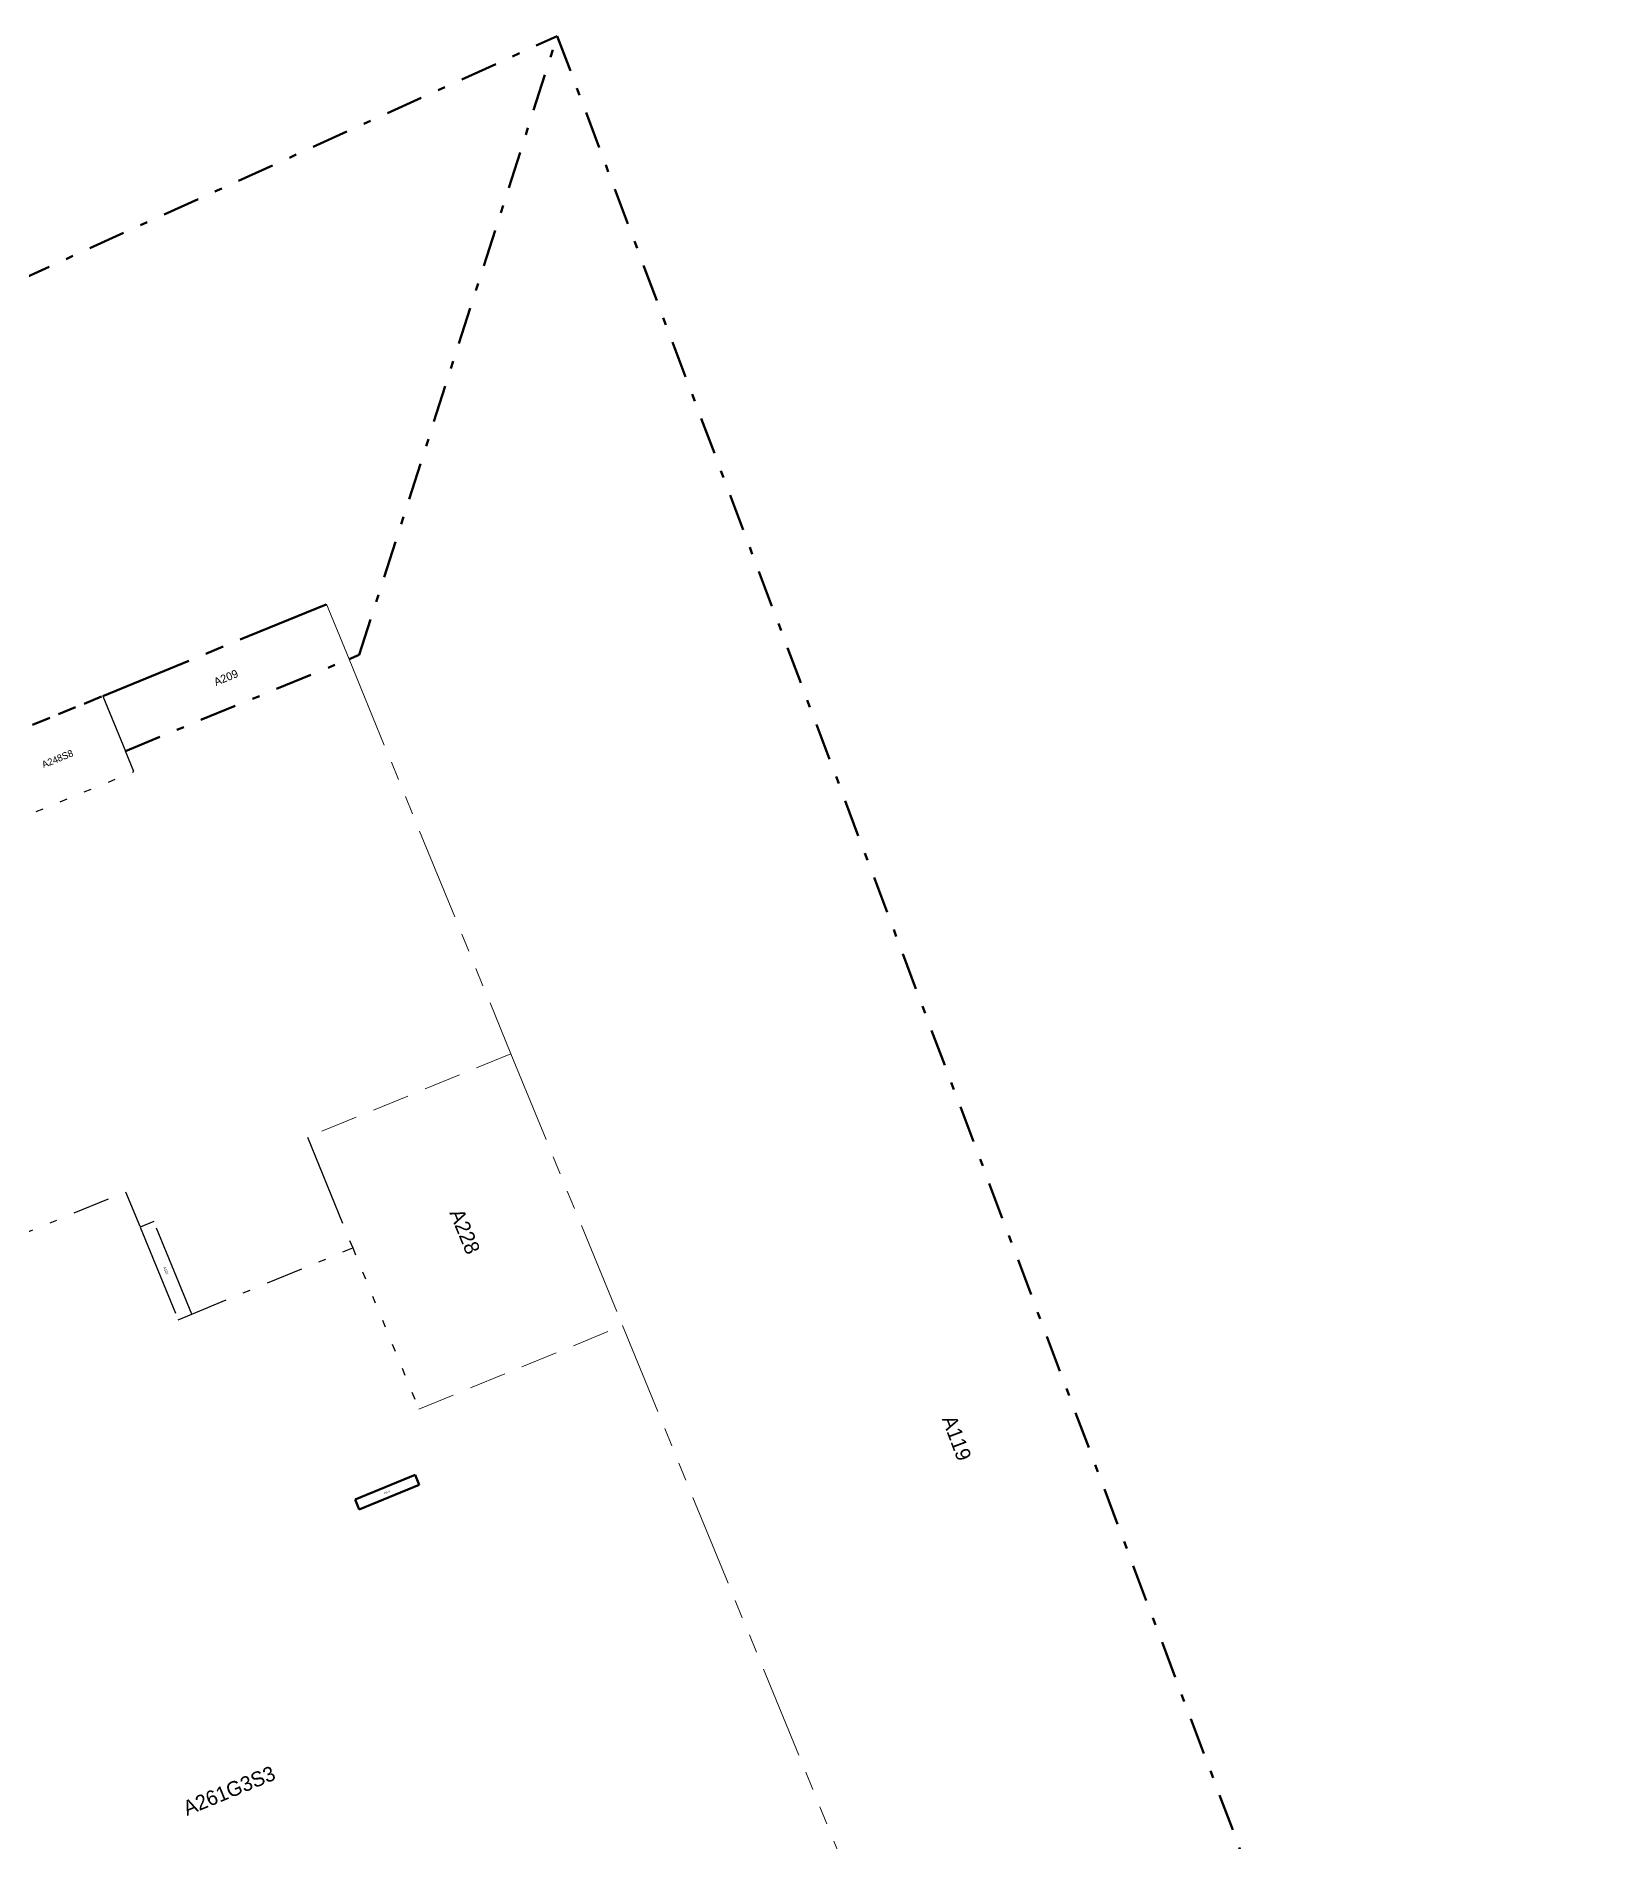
# Model space of a CAD drawing. Header units: millimetres. Extents: x 717.1 to 769.5, y 899.2 to 950.2.
# Drawn here: x 748.44 to 769.52, y 925.89 to 950.2 of the extents above; entities that cross this region are included whole.
import ezdxf
from ezdxf.enums import TextEntityAlignment as Align

# ---------------------------------------------------------------- set-up
doc = ezdxf.new("R2010")
doc.units = ezdxf.units.MM
for name, pattern in [('CENTER', [2, 1.25, -0.25, 0.25, -0.25]), ('DASHDOT', [1, 0.5, -0.25, 0, -0.25]), ('DASHED', [0.75, 0.5, -0.25]), ('DOT', [0.25, 0, -0.25]), ('HIDDEN', [0.375, 0.25, -0.125]), ('PHANTOM', [2.5, 1.25, -0.25, 0.25, -0.25, 0.25, -0.25])]:
    doc.linetypes.add(name, pattern=pattern)
doc.layers.add('3', color=7, linetype='Continuous', lineweight=0)
doc.layers.add('4', color=7, linetype='Continuous', lineweight=0)

msp = doc.modelspace()

# ---------------------------------------------------------------- linework, layer by layer
at = {"layer": '3', "color": 2, "linetype": 'DASHDOT', "lineweight": 50}
for p, q in [((717.105, 932.798), (755.452, 950.198)), ((752.787, 941.869), (755.452, 950.198)), ((755.452, 950.198), (769.515, 912.857)), ((752.649, 941.812), (752.787, 941.869))]:
    msp.add_line(p, q, dxfattribs=at)
at = {"layer": '3', "color": 2, "linetype": 'CENTER', "lineweight": 70}
msp.add_line((749.334, 941.316), (752.345, 942.552), dxfattribs=at)
at = {"layer": '3', "color": 2, "linetype": 'Continuous', "lineweight": 15}
msp.add_line((752.345, 942.552), (752.649, 941.812), dxfattribs=at)
at = {"layer": '3', "color": 2, "linetype": 'PHANTOM', "lineweight": 15}
for p, q in [((752.649, 941.812), (754.828, 936.502)), ((754.828, 936.502), (756.33, 932.843)), ((756.33, 932.843), (759.325, 925.545))]:
    msp.add_line(p, q, dxfattribs=at)
at = {"layer": '3', "color": 2, "linetype": 'HIDDEN', "lineweight": 70}
msp.add_line((747.696, 940.644), (749.334, 941.316), dxfattribs=at)
at = {"layer": '3', "color": 2, "linetype": 'DASHED', "lineweight": 15}
for p, q in [((754.828, 936.502), (752.088, 935.377)), ((753.589, 931.718), (756.33, 932.843))]:
    msp.add_line(p, q, dxfattribs=at)
at = {"layer": '3', "color": 2, "linetype": 'CENTER', "lineweight": 30}
for p, q in [((752.088, 935.377), (752.699, 933.888)), ((750.022, 934.242), (749.837, 934.166)), ((749.837, 934.166), (750.347, 932.922)), ((750.532, 932.998), (750.022, 934.242)), ((750.347, 932.922), (750.532, 932.998))]:
    msp.add_line(p, q, dxfattribs=at)
at = {"layer": '3', "color": 2, "linetype": 'DASHDOT', "lineweight": 30}
for p, q in [((746.912, 933.523), (749.641, 934.643)), ((749.641, 934.643), (749.837, 934.166)), ((750.532, 932.998), (752.699, 933.888))]:
    msp.add_line(p, q, dxfattribs=at)
at = {"layer": '3', "color": 2, "linetype": 'DOT', "lineweight": 30}
msp.add_line((752.699, 933.888), (753.589, 931.718), dxfattribs=at)
at = {"layer": '4', "color": 6, "linetype": 'DASHDOT', "lineweight": 50}
msp.add_line((749.638, 940.576), (752.649, 941.812), dxfattribs=at)
at = {"layer": '4', "color": 6, "linetype": 'CENTER', "lineweight": 30}
for p in [(749.334, 941.316), (749.752, 940.299)]:
    msp.add_line(p, (749.638, 940.576), dxfattribs=at)
at = {"layer": '4', "color": 6, "linetype": 'DOT', "lineweight": 30}
msp.add_line((748.114, 939.627), (749.752, 940.299), dxfattribs=at)
at = {"layer": '4', "color": 6, "linetype": 'Continuous', "lineweight": 50}
for p, q in [((752.73, 930.503), (753.538, 930.835)), ((753.593, 930.7), (752.786, 930.369)), ((753.538, 930.835), (753.593, 930.7)), ((752.786, 930.369), (752.73, 930.503))]:
    msp.add_line(p, q, dxfattribs=at)

# ---------------------------------------------------------------- texts
at = {"layer": '3', "color": 2, "linetype": 'CENTER', "lineweight": 15}
for s, height, p in [('A228', 0.2, (754.209, 934.11)), ('A121', 0.0346, (750.184, 933.582))]:
    msp.add_text(s, height=height, rotation=292.3136, dxfattribs=at).set_placement(p, align=Align.MIDDLE_CENTER)
at = {"layer": '3', "color": 2, "linetype": 'DASHDOT', "lineweight": 15}
msp.add_text('A119', height=0.2, rotation=290.6367, dxfattribs=at).set_placement((760.831, 931.33), align=Align.MIDDLE_CENTER)
at = {"layer": '3', "color": 2, "linetype": 'DOT', "lineweight": 15}
msp.add_text('A261G3S3', height=0.2, rotation=22.3505, dxfattribs=at).set_placement((751.034, 926.583), align=Align.MIDDLE_CENTER)
at = {"layer": '4', "color": 6, "linetype": 'CENTER', "lineweight": 15}
for s, height, p in [('A209', 0.1077, (750.992, 941.564)), ('A248S8', 0.0931, (748.724, 940.471))]:
    msp.add_text(s, height=height, rotation=22.3136, dxfattribs=at).set_placement(p, align=Align.MIDDLE_CENTER)
at = {"layer": '4', "color": 6, "linetype": 'Continuous', "lineweight": 15}
msp.add_text('A121', height=0.024, rotation=22.3136, dxfattribs=at).set_placement((753.162, 930.602), align=Align.MIDDLE_CENTER)

doc.saveas('drawing.dxf')
